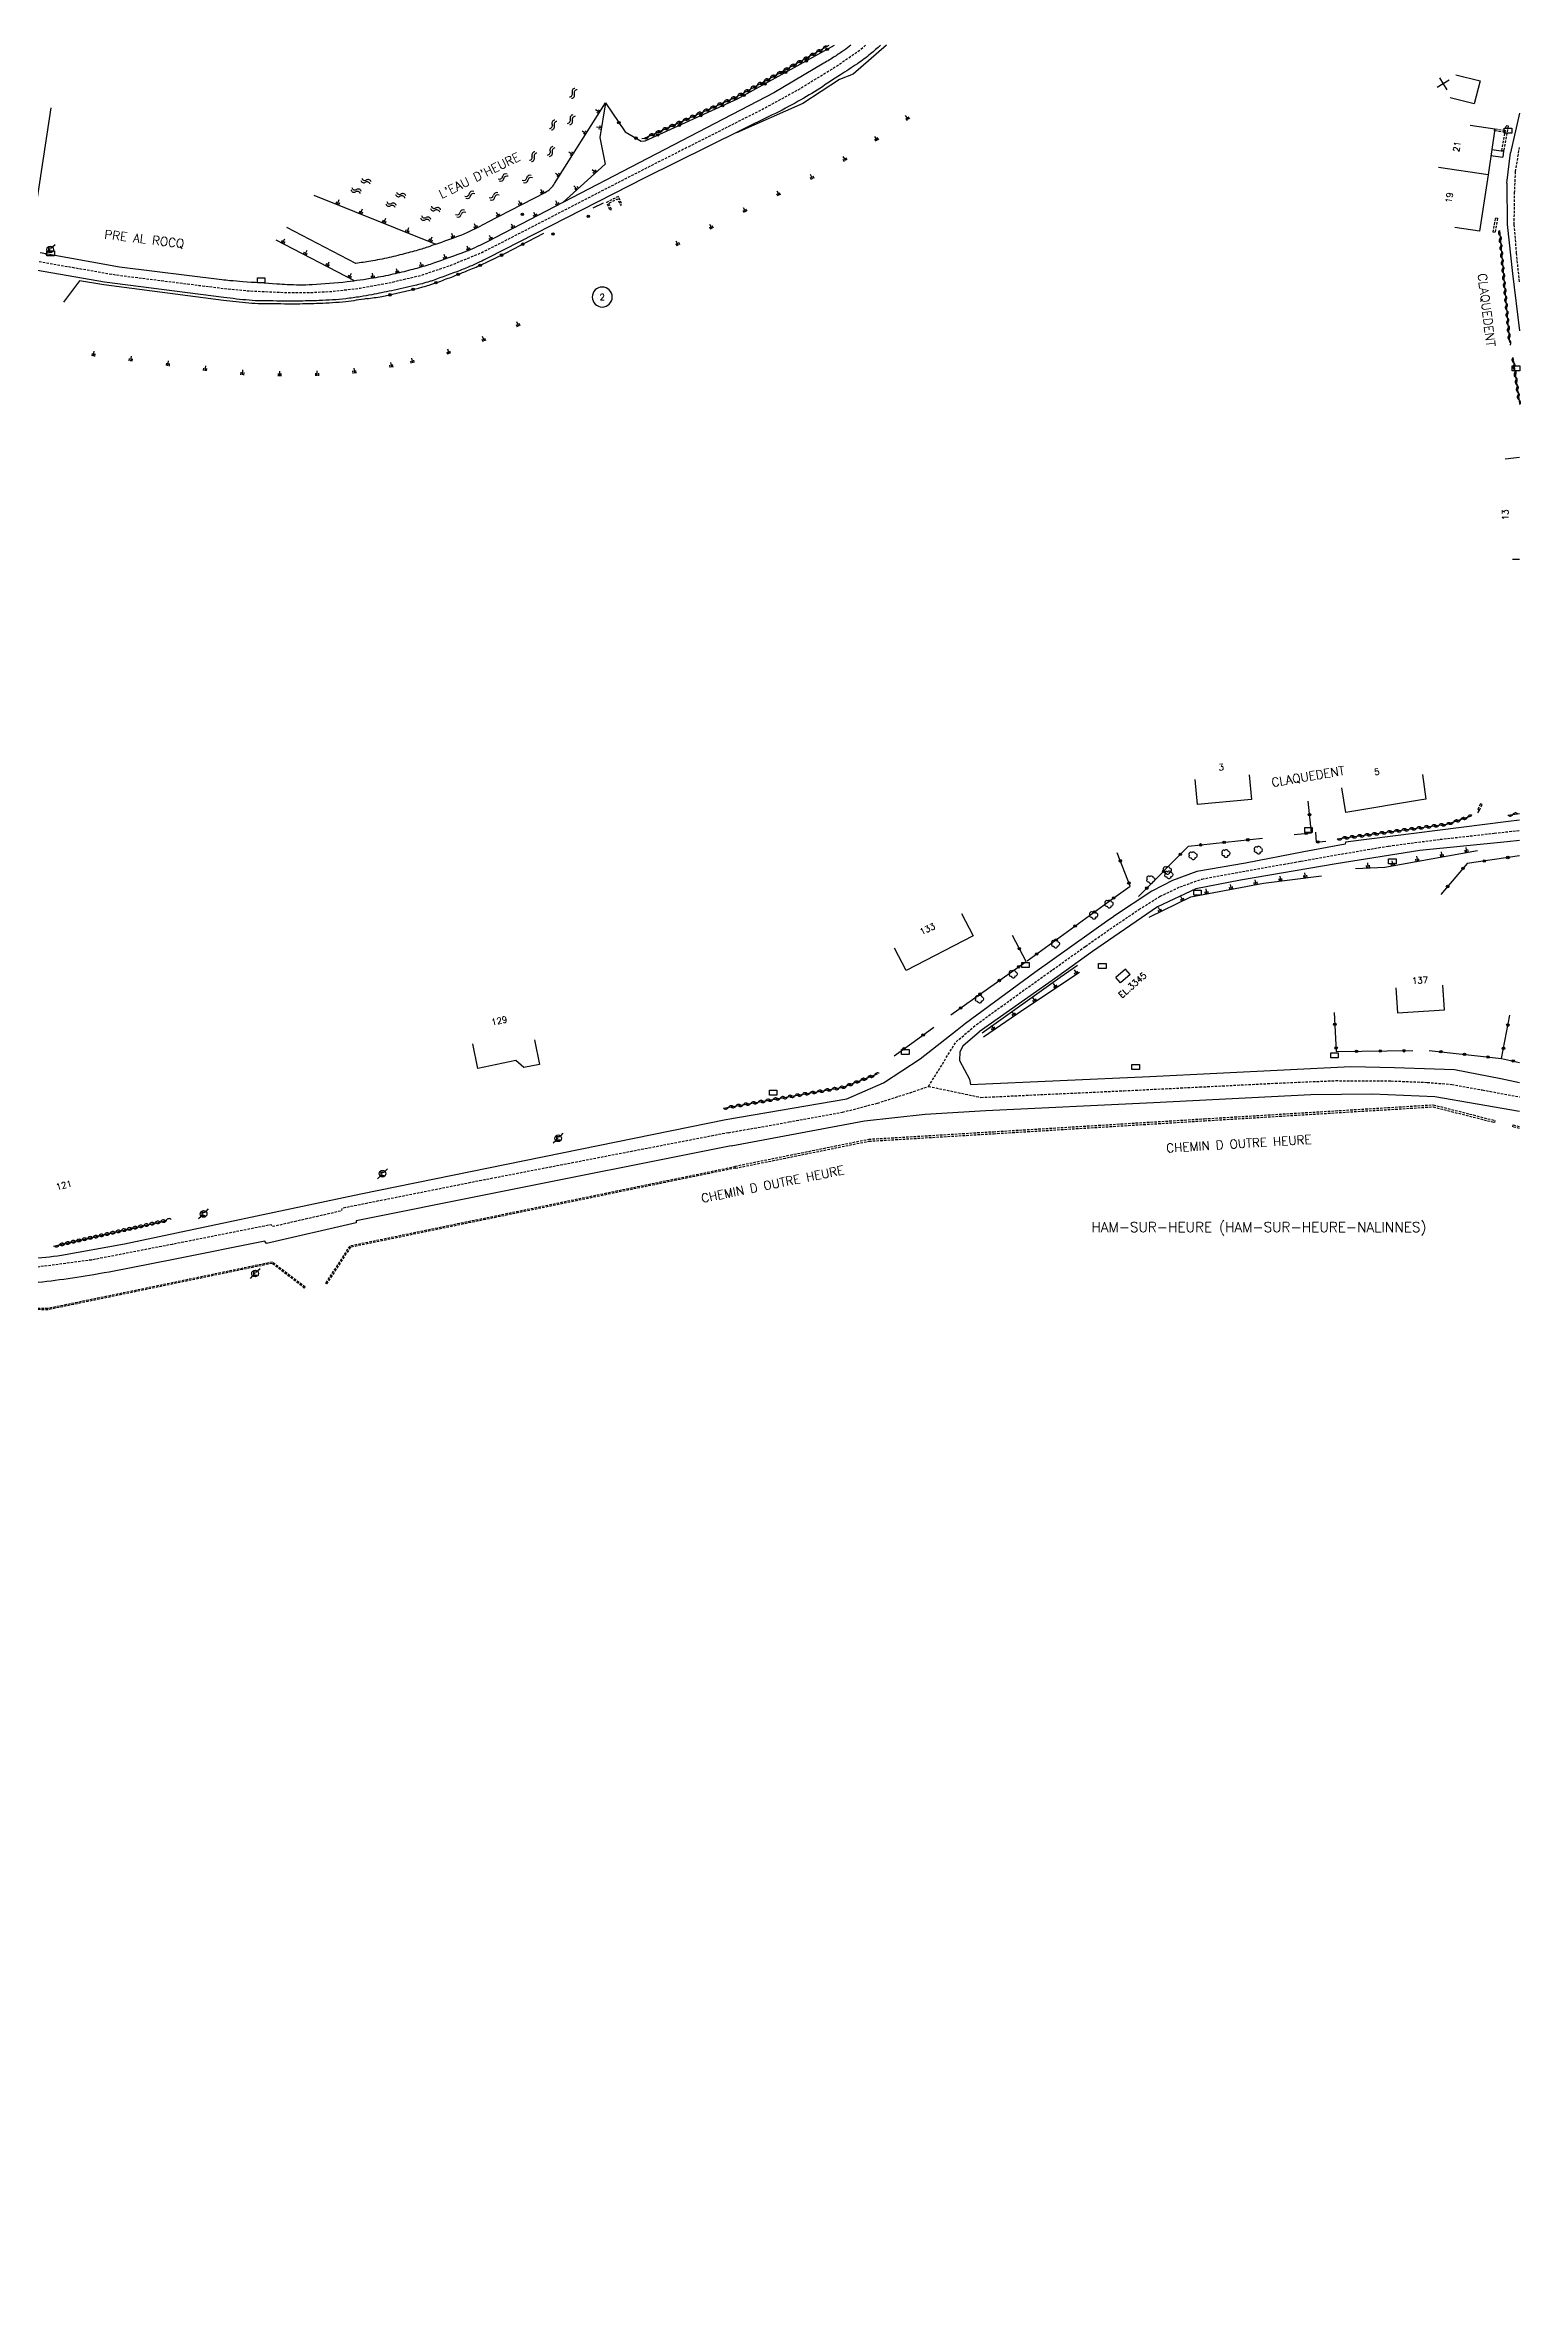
# Model space of a CAD drawing. Header units: millimetres. Extents: x 152000 to 153000, y 111999 to 113000.
# Drawn here: x 152705.1 to 153000.3, y 112548.5 to 113000 of the extents above; entities that cross this region are included whole.
import ezdxf
from ezdxf.enums import TextEntityAlignment as Align

# ---------------------------------------------------------------- set-up
doc = ezdxf.new("R2010")
doc.units = ezdxf.units.MM
doc.linetypes.add('DASHED', pattern=[0.75, 0.5, -0.25])
doc.layers.get('0').update_dxf_attribs({"linetype": 'CONTINUOUS'})
for name, color, linetype in [('W0001', 6, 'DASHED'), ('W0008', 7, 'CONTINUOUS'), ('W0100', 7, 'CONTINUOUS'), ('W0105', 7, 'CONTINUOUS'), ('W0112', 1, 'DASHED'), ('W0211', 2, 'CONTINUOUS'), ('W0300', 7, 'CONTINUOUS'), ('W0310', 3, 'CONTINUOUS'), ('W0322', 7, 'CONTINUOUS'), ('W0471', 7, 'CONTINUOUS'), ('W0500', 5, 'DASHED'), ('W0515', 5, 'CONTINUOUS'), ('W0700', 7, 'CONTINUOUS'), ('W0980', 7, 'CONTINUOUS'), ('W0989', 7, 'CONTINUOUS'), ('W0991', 7, 'CONTINUOUS'), ('W1102', 7, 'CONTINUOUS'), ('W1471', 7, 'CONTINUOUS')]:
    doc.layers.add(name, color=color, linetype=linetype)
doc.styles.get("Standard").update_dxf_attribs({"font": 'romans.shx', "width": 0.85})

# ---------------------------------------------------------------- blocks, each defined once
blk = doc.blocks.new('T471')
for p, q in [((-0.333334, 0.333334), (-0.333334, -0.333334)), ((-0.333334, 0.333334), (0.333334, 0.333334)), ((-0.333334, 0), (0, 0)), ((0.500001, 0.500001), (1.000002, 1.000002)), ((-0.500001, -0.500001), (-1.000002, -1.000002)), ((-0.333334, -0.333334), (0.333334, -0.333334))]:
    blk.add_line(p, q)
blk.add_ellipse((0, 0), major_axis=(0.471405, 0.471405), ratio=1, start_param=5.4977871438, end_param=11.780972451)
blk = doc.blocks.new('t322o')
at = {"color": 0, "linetype": 'Continuous'}
for radius in [0.25, 0.15]:
    blk.add_circle((0, 0), radius, dxfattribs=at)
blk = doc.blocks.new('t211o')
at = {"color": 0, "linetype": 'Continuous'}
for p, q in [((-0.29, 0.5), (-0.29, 0)), ((0, 1), (0, 0)), ((0.29, 0.5), (0.29, 0))]:
    blk.add_line(p, q, dxfattribs=at)
blk = doc.blocks.new('t310o')
at = {"color": 0, "linetype": 'Continuous'}
for centre, start, end in [((-0.5, 0.38), 216.8699, 323.1304), ((0.5, -0.37), 36.8699, 143.1303)]:
    blk.add_arc(centre, 0.625, start, end, dxfattribs=at)
blk = doc.blocks.new('t500o')
at = {"color": 0, "linetype": 'Continuous'}
for centre, start, end in [((-0.5, 0.625), 216.8699, 323.1301), ((0.5, -0.125), 36.8699, 143.1301), ((0.5, -0.625), 36.8699, 143.1301), ((-0.5, 0.125), 216.8699, 323.1301)]:
    blk.add_arc(centre, 0.625, start, end, dxfattribs=at)
blk = doc.blocks.new('t991o')
at = {"color": 0, "linetype": 'Continuous'}
for p, q in [((-1, 1), (1, -1)), ((-1, -1), (1, 1))]:
    blk.add_line(p, q, dxfattribs=at)
blk = doc.blocks.new('T300')
for p, q in [((-0.8, 0.51), (-0.86, 0.34)), ((-0.86, 0.34), (-0.86, 0.17)), ((-0.86, 0.17), (-0.74, 0.06)), ((-0.69, 0.63), (-0.8, 0.51)), ((-0.8, -0.06), (-0.74, 0.06)), ((-0.74, 0.06), (-0.69, 0.11)), ((-0.57, 0.69), (-0.69, 0.63)), ((-0.46, 0.69), (-0.57, 0.69)), ((-0.29, 0.63), (-0.46, 0.69)), ((-0.29, 0.63), (-0.17, 0.74)), ((-0.23, 0.57), (-0.29, 0.63)), ((-0.17, 0.74), (-0.06, 0.8)), ((-0.06, 0.8), (0.06, 0.8)), ((0.06, 0.8), (0.23, 0.74)), ((0.23, 0.74), (0.34, 0.63)), ((0.34, 0.63), (0.4, 0.51)), ((0.46, 0.46), (0.34, 0.46)), ((0.4, 0.51), (0.4, 0.46)), ((0.57, 0.4), (0.46, 0.46)), ((0.57, 0.4), (0.69, 0.29)), ((0.69, 0.29), (0.74, 0.17)), ((0.74, 0.06), (0.69, -0.17)), ((0.74, 0.17), (0.74, 0.06)), ((-0.8, -0.17), (-0.8, -0.06)), ((-0.8, -0.23), (-0.8, -0.17)), ((-0.74, -0.34), (-0.8, -0.23)), ((-0.69, -0.4), (-0.74, -0.34)), ((-0.51, -0.46), (-0.69, -0.4)), ((-0.4, -0.46), (-0.51, -0.46)), ((-0.4, -0.46), (-0.34, -0.46)), ((-0.34, -0.46), (-0.34, -0.4)), ((-0.34, -0.51), (-0.34, -0.46)), ((-0.29, -0.63), (-0.34, -0.51)), ((-0.17, -0.74), (-0.29, -0.63)), ((-0.06, -0.8), (-0.17, -0.74)), ((0.06, -0.8), (-0.06, -0.8)), ((0.17, -0.74), (0.06, -0.8)), ((0.23, -0.69), (0.17, -0.74)), ((0.29, -0.46), (0.23, -0.46)), ((0.29, -0.63), (0.23, -0.69)), ((0.46, -0.4), (0.29, -0.46)), ((0.34, -0.51), (0.29, -0.63)), ((0.34, -0.51), (0.34, -0.46)), ((0.57, -0.34), (0.46, -0.4)), ((0.63, -0.29), (0.57, -0.34)), ((0.69, -0.17), (0.63, -0.29))]:
    blk.add_line(p, q)
blk = doc.blocks.new('T1471')
at = {"color": 0, "linetype": 'Continuous', "flags": 128}
blk.add_lwpolyline([(-0.75, -0.5), (-0.75, 0.5), (0.75, 0.5), (0.75, -0.5), (-0.75, -0.5)], dxfattribs=at)

msp = doc.modelspace()

# ---------------------------------------------------------------- linework, layer by layer
at = {"layer": 'W0001', "flags": 128}
for points in [[(152869.23, 113000), (152867.93, 112998.86), (152863.64, 112995.91), (152856.22, 112991.33), (152848.83, 112987.28), (152838.37, 112981.98), (152828.67, 112977.08), (152821.26, 112973.3), (152811.6, 112968.33), (152800.25, 112962.47), (152792.45, 112958.49), (152786.05, 112955.87), (152780.21, 112953.9), (152773.58, 112952.33), (152768.18, 112951.36), (152762.8, 112950.73), (152758.15, 112950.47), (152752.91, 112950.49), (152746.08, 112950.79), (152741.08, 112951.27), (152735.98, 112951.91), (152727.64, 112952.95), (152719.44, 112953.99), (152711.88, 112955.29), (152703.11, 112956.83), (152695.6, 112958.25), (152690.01, 112958.78), (152685.1, 112959), (152680.92, 112958.58), (152676.16, 112956.74), (152672.73, 112954.73), (152668.54, 112951.5), (152660.5, 112943.09), (152658.65, 112940.3), (152657.36, 112937.75), (152655.08, 112932.75), (152653.17, 112927.83), (152651.13, 112921.91), (152649.83, 112917.27), (152648.36, 112911.71), (152646.97, 112905.84), (152644.41, 112894.49), (152642.71, 112887.18), (152641.09, 112881.36), (152639.16, 112876.67), (152636.54, 112872.1), (152632.86, 112866.78), (152630.04, 112863.13), (152627.95, 112860.87), (152624.71, 112858.04), (152620.24, 112854.29), (152616.64, 112851.87), (152612.33, 112849.24), (152608.32, 112846.9), (152605.34, 112845.45), (152600.6, 112843.51), (152593.18, 112840.59), (152586.45, 112837.93), (152580.69, 112835.61), (152577.15, 112834.36), (152571.75, 112832.47), (152566.89, 112831.05), (152560.77, 112829.73), (152547.68, 112826.75), (152539.69, 112824.67), (152533.6, 112823.13), (152528.41, 112821.58), (152520.59, 112818.7), (152517.56, 112818.16), (152498.42, 112810.56), (152492.44, 112807.51), (152484.34, 112803.56), (152477.11, 112799.38), (152466.65, 112793.26), (152456.94, 112787.68)], [(152841.8, 112782.49), (152793.01, 112773.06), (152764.46, 112767.36), (152764.43, 112766.86), (152750.64, 112763.71), (152750.35, 112764.09), (152730.58, 112760.17), (152714.38, 112757.03), (152700.88, 112755.26), (152685.2, 112754.59), (152681.7, 112754.66), (152648.88, 112755.05), (152630.64, 112755.81), (152616.01, 112756.08), (152551.64, 112757.88), (152505.34, 112758.66), (152458.67, 112759.82), (152432.95, 112759.92), (152415.32, 112759.98), (152371.56, 112760.65), (152357.59, 112760.83), (152340.36, 112759.24), (152335.53, 112758.19), (152325, 112754.75), (152313.07, 112749.45), (152256.92, 112720.44), (152198.04, 112689.73), (152192.23, 112686.78), (152177.37, 112678.54), (152166.28, 112669.34), (152158.41, 112658.7), (152150.28, 112643.72), (152150.34, 112643.85), (152142.02, 112630.32), (152132.21, 112619.31), (152122.93, 112612.55), (152116.57, 112608.61), (152086.32, 112591.94), (152055.18, 112575.85), (152000.28, 112548.6), (152000, 112548.46)]]:
    msp.add_lwpolyline(points, dxfattribs=at)
at = {"layer": 'W0001'}
for points in [[(153000, 112952.69), (152999.43, 112958.38), (152998.96, 112964.15), (152999.03, 112970.46), (152999.23, 112974.73), (153000, 112979.58)], [(152881.82, 112791.77), (152887.33, 112800.66), (152891.38, 112804.13), (152899.35, 112809.88), (152906.64, 112815.1), (152913.19, 112819.77), (152918.73, 112823.65), (152923.91, 112827.14), (152928.14, 112829.78), (152932.11, 112831.67), (152936.52, 112833.24), (152943.16, 112834.45), (152956.29, 112836.81), (152964.38, 112838.24), (152973.83, 112839.84), (152984.14, 112841.18), (152994.97, 112842.4), (153000, 112842.96)], [(152841.8, 112782.49), (152853.89, 112784.66), (152864.61, 112786.59), (152871.6, 112788.42), (152878.12, 112790.5), (152881.82, 112791.77), (152892.3, 112789.56), (152904.22, 112790.12), (152920.91, 112790.89), (152936.07, 112791.64), (152951.2, 112792.4), (152963.24, 112792.91), (152974.3, 112792.86), (152981.58, 112792.56), (152986.45, 112792.15), (152992.57, 112791.06), (153000, 112789.66)]]:
    msp.add_lwpolyline(points, dxfattribs=at)
at = {"layer": 'W0008'}
for p, q in [((152997.46, 112972.43), (152998.2, 112978.51)), ((152887.55, 112803.07), (152889.23, 112804.44)), ((152888.73, 112799.96), (152891.92, 112802.65)), ((152983.05, 112789.75), (153000, 112786.81)), ((152996.3, 112793.31), (153000, 112792.55))]:
    msp.add_line(p, q, dxfattribs=at)
at = {"layer": 'W0008', "flags": 128}
for points in [[(152872.22, 113000, -0.011067), (152870.22, 112998.27, -0.028337), (152867.59, 112996.3, -0.001842), (152864.19, 112994.06, -0.001526), (152860.07, 112991.38, -0.015351), (152855.76, 112988.79, -0.013164), (152850.58, 112986.05), (152825.1, 112973.46), (152793.63, 112957.42, -0.011512), (152790.46, 112955.91, -0.01615), (152788.14, 112954.96, -0.001938), (152782.72, 112952.96, -0.015224), (152782.02, 112952.73, -0.012557), (152779.06, 112951.93, -0.008082), (152774.42, 112950.89, -0.004354), (152770.47, 112950.1, -0.007523), (152768.18, 112949.7, -0.010882), (152765.25, 112949.3, -0.012107), (152762.6, 112949.06, -0.00822), (152759.98, 112948.93, -0.004855), (152755.55, 112948.82, -0.005104), (152754.61, 112948.82, -0.000768), (152748.36, 112948.87, -0.020198), (152745.93, 112948.99, -0.009648), (152740.87, 112949.55), (152716.99, 112952.64), (152702.06, 112955.21)], [(152866.3, 113000, -0.007696), (152864.9, 112998.98, -0.010574), (152863.09, 112997.76, -0.008947), (152860.89, 112996.4), (152850.9, 112990.46), (152834.05, 112981.74), (152820.59, 112974.76), (152795.22, 112961.54, -0.009515), (152791.05, 112959.47, -0.023035), (152789.27, 112958.72, -0.002437), (152782.8, 112956.39, -0.011878), (152781.46, 112955.96, -0.009178), (152778.27, 112955.05, -0.008264), (152774.68, 112954.18, -0.01499), (152770.81, 112953.42, -0.011095), (152765.53, 112952.67, -0.01779), (152758.54, 112952.09, -0.025033), (152753.55, 112952.1, -0.003831), (152751.49, 112952.22, -0.001158), (152744.68, 112952.7, -0.004795), (152742.11, 112952.91, -0.007443), (152740.45, 112953.09), (152720.02, 112955.58), (152704.16, 112958.46)], [(152695.77, 112757.13, 0.037), (152708.4, 112758.01), (152721.04, 112760.25), (152768.31, 112770.28), (152841.28, 112785.13)]]:
    msp.add_lwpolyline(points, format="xyb", dxfattribs=at)
at = {"layer": 'W0008'}
for points in [[(153000, 112986.43), (152998.2, 112978.51)], [(152997.46, 112972.43), (152997.56, 112964.17), (152998.62, 112954.34), (153000, 112942.85)], [(153000, 112845.01), (152997.8, 112844.72), (152965.18, 112840.64), (152965.17, 112840.18), (152956.9, 112838.65), (152945.22, 112836.42), (152935.5, 112834.76), (152930.64, 112832.93), (152926.51, 112830.84), (152918.8, 112825.75)], [(153000, 112840.91), (152997.52, 112840.69), (152980.07, 112838.96), (152963.36, 112836.29), (152944.2, 112833.03), (152935.3, 112831.29), (152927.58, 112827.65), (152914.62, 112818.75), (152907.65, 112813.75), (152891.92, 112802.65)], [(152889.23, 112804.44), (152903.06, 112814.64), (152917.9, 112825.16), (152918.8, 112825.72)], [(152841.28, 112785.13), (152865.46, 112789.28), (152872.8, 112792.45), (152880.15, 112797.28), (152887.55, 112803.07)], [(152888.73, 112799.96), (152888.07, 112798.65), (152887.98, 112796.95), (152890.03, 112793.21), (152890.2, 112792.11), (152926.11, 112793.75), (152966.28, 112795.76), (152975.03, 112795.56), (152987.02, 112795.11), (152996.3, 112793.31)], [(152842.33, 112779.85), (152869.03, 112784.88), (152881.12, 112786.18), (152893.3, 112786.97), (152926.78, 112788.55), (152958.31, 112790.15), (152970.52, 112790.3), (152983.05, 112789.75)]]:
    msp.add_lwpolyline(points, dxfattribs=at)
msp.add_lwpolyline([(152842.33, 112779.85), (152793.59, 112770.12), (152767.34, 112764.88), (152767.32, 112764.44), (152749.41, 112760.35), (152749.09, 112760.78), (152731.16, 112757.23, -0.0073), (152714.88, 112754.07, -0.0181), (152701.17, 112752.28, -0.0286), (152685.14, 112751.59), (152681.65, 112751.66), (152648.8, 112752.05), (152630.55, 112752.82), (152615.94, 112753.08), (152551.57, 112754.88), (152505.28, 112755.66), (152458.63, 112756.82), (152418.38, 112756.93)], format="xyb", dxfattribs=at)
at = {"layer": 'W0100'}
for p, q in [((152998.64, 112897.2), (153000, 112897.23)), ((152920.23, 112812.47), (152919.25, 112813.51)), ((152922.16, 112814.16), (152920.23, 112812.47))]:
    msp.add_line(p, q, dxfattribs=at)
for points in [[(152987.28, 112994.09), (152992.12, 112992.87), (152990.97, 112988.27), (152986.12, 112989.49)], [(152990.15, 112984), (152995.1, 112983.26), (152993.73, 112974.1), (152992.02, 112962.82), (152987.08, 112963.57)], [(152997.16, 112917.31), (153000, 112917.58)], [(152945.94, 112854.1), (152946.4, 112849.12), (152935.61, 112848.13), (152935.15, 112853.11)], [(152980.61, 112854.17), (152981.29, 112849.21), (152980.03, 112849.04), (152965.29, 112846.54), (152964.46, 112851.47)], [(152888.43, 112826.34), (152890.72, 112821.9), (152877.32, 112814.97), (152875.02, 112819.41)], [(152922.16, 112814.16), (152921.18, 112815.2), (152919.25, 112813.51)], [(152975.27, 112811.45), (152975.58, 112806.46), (152985.01, 112807.05), (152984.7, 112812.04)]]:
    msp.add_lwpolyline(points, dxfattribs=at)
at = {"layer": 'W0100', "flags": 128}
msp.add_lwpolyline([(152803, 112801.06), (152804, 112796.16), (152800.86, 112795.52), (152799.29, 112796.91), (152791.65, 112795.35), (152790.65, 112800.25)], dxfattribs=at)
at = {"layer": 'W0105'}
for p, q in [((152994.48, 112979.15), (152996.82, 112978.8)), ((152994.3, 112977.95), (152996.66, 112977.6)), ((152996.82, 112978.8), (152996.66, 112977.6)), ((152991.66, 112846.49), (152992.02, 112847.03))]:
    msp.add_line(p, q, dxfattribs=at)
at = {"layer": 'W0112'}
for p, q in [((152997.74, 112983.91), (152996.86, 112978.84)), ((152995.1, 112983.26), (152997.14, 112982.98)), ((152997.14, 112982.98), (152997.08, 112982.59)), ((152996.86, 112978.84), (152996.46, 112978.91)), ((152996.93, 112978.86), (152996.69, 112978.9)), ((152995.12, 112962.55), (152994.73, 112962.62)), ((152995.62, 112965.38), (152995.12, 112962.55)), ((152992.54, 112848.11), (152992.18, 112848.29)), ((152992.01, 112847.03), (152992.54, 112848.11)), ((152995.05, 112784.54), (152995.15, 112784.93)), ((152998.75, 112784.06), (153000, 112783.75)), ((152843.16, 112775.68), (152766.05, 112759.81)), ((152843.21, 112775.43), (152766.2, 112759.58)), ((152843.21, 112775.4), (152843.13, 112775.8)), ((152766.05, 112759.81), (152761.22, 112752.39)), ((152766.2, 112759.58), (152761.43, 112752.25)), ((152750.59, 112756.62), (152705.67, 112747.33)), ((152750.53, 112756.36), (152705.69, 112747.08)), ((152756.98, 112751.42), (152750.53, 112756.36)), ((152757.13, 112751.62), (152750.59, 112756.62)), ((152705.67, 112747.33), (152621.85, 112749)), ((152757.13, 112751.62), (152756.98, 112751.42)), ((152761.43, 112752.25), (152761.22, 112752.39)), ((152705.69, 112747.08), (152621.85, 112748.75))]:
    msp.add_line(p, q, dxfattribs=at)
for points in [[(152996.46, 112978.91), (152997.35, 112983.98), (152997.74, 112983.91)], [(152997.08, 112982.59), (152995.04, 112982.87), (152995.1, 112983.26)], [(152994.73, 112962.62), (152995.22, 112965.45), (152995.62, 112965.38)], [(152992.18, 112848.29), (152991.65, 112847.21), (152992.01, 112847.03)], [(152843.13, 112775.8), (152869.86, 112781.2), (152894.79, 112782.7), (152936.96, 112785.28), (152982.77, 112788.08), (152995.15, 112784.93)], [(152843.21, 112775.4), (152869.91, 112780.8), (152894.82, 112782.3), (152936.99, 112784.88), (152982.73, 112787.67), (152995.05, 112784.54)], [(153000, 112783.34), (152998.66, 112783.67), (152998.75, 112784.06)]]:
    msp.add_lwpolyline(points, dxfattribs=at)
at = {"layer": 'W0112', "flags": 128}
msp.add_lwpolyline([(152818.39, 112967.17), (152817.85, 112968.4), (152819.62, 112969.27), (152820.21, 112968.02), (152820.53, 112968.17), (152819.79, 112969.73), (152817.4, 112968.57), (152818.06, 112967.03)], close=True, dxfattribs=at)
at = {"layer": 'W0211', "flags": 128}
for points in [[(152873.44, 113000), (152866.76, 112994.21), (152864.04, 112993.14), (152856.71, 112988.38), (152843.41, 112982.51)], [(152817.24, 112988.46), (152816.05, 112981.57), (152817.18, 112976.23), (152808.66, 112968.54)], [(152767.02, 112952.86), (152751.34, 112960.98)]]:
    msp.add_lwpolyline(points, dxfattribs=at)
for points in [[(152783.26, 112960.2, -0.000606), (152781.66, 112959.63, -0.011878), (152780.47, 112959.24, -0.009178), (152777.39, 112958.38, -0.008264), (152773.92, 112957.53, -0.01499), (152770.25, 112956.81, -0.006379), (152767.3, 112956.36), (152753.47, 112963.53)], [(152769.44, 112949.32, -0.015003), (152765.31, 112948.71, -0.012107), (152762.63, 112948.47, -0.00822), (152760, 112948.34, -0.004855), (152755.56, 112948.23, -0.005104), (152754.6, 112948.23, -0.000768), (152748.35, 112948.28, -0.020198), (152745.88, 112948.41, -0.009648), (152740.8, 112948.96), (152716.9, 112952.06), (152712.04, 112952.9), (152708.85, 112948.6)]]:
    msp.add_lwpolyline(points, format="xyb", dxfattribs=at)
at = {"layer": 'W0211'}
for points in [[(152967.19, 112835.35), (152973.05, 112835.63), (152991.58, 112838.96)], [(152925.93, 112825.6), (152934.28, 112829.67), (152948.79, 112832.39), (152960.39, 112833.9)], [(152911.61, 112815.92), (152908.15, 112813.56), (152892.56, 112802.38)], [(152892.81, 112801.7), (152900.69, 112807.08), (152912.01, 112814.6)]]:
    msp.add_lwpolyline(points, dxfattribs=at)
at = {"layer": 'W0310'}
for p, q in [((152996, 112962.92), (152998.04, 112940.53)), ((152998.67, 112937.53), (153000, 112928.35)), ((152997.7, 112846), (153000, 112846.31)), ((152706.84, 112759.78), (152729.46, 112764.97))]:
    msp.add_line(p, q, dxfattribs=at)
at = {"layer": 'W0310', "flags": 128}
msp.add_lwpolyline([(152824.45, 112981.33), (152825, 112981.39), (152843.41, 112989.71), (152851.59, 112994.23), (152861.98, 113000)], dxfattribs=at)
at = {"layer": 'W0310'}
for points in [[(152963.55, 112841.25), (152973.44, 112842.58), (152985.49, 112844.18), (152990.38, 112845.85)], [(152840.83, 112787.39), (152864.77, 112791.58), (152871.64, 112794.25)]]:
    msp.add_lwpolyline(points, dxfattribs=at)
at = {"layer": 'W0322'}
msp.add_line((152996.44, 112797.37), (153000, 112796.56), dxfattribs=at)
at = {"layer": 'W0322', "flags": 128}
for points in [[(152817.24, 112988.46), (152821.13, 112982.67), (152824.35, 112980.82), (152825.13, 112980.91), (152843.64, 112989.26), (152851.83, 112993.79), (152863.01, 113000)], [(152814.78, 112967.46), (152816.79, 112968.48)]]:
    msp.add_lwpolyline(points, dxfattribs=at)
msp.add_lwpolyline([(152769.44, 112949.32, 0.007393), (152772.5, 112949.75, 0.017894), (152773.75, 112949.99, 0.003779), (152780.68, 112951.66, 0.020785), (152781.92, 112952.02, 0.006641), (152785.03, 112953.12, 0.007336), (152787.81, 112954.19, 0.001956), (152788.89, 112954.63, 0.000753), (152791.69, 112955.78, 0.010169), (152792.1, 112955.96, 0.002773), (152793.6, 112956.67), (152797.19, 112958.38), (152804.85, 112962.4)], format="xyb", dxfattribs=at)
at = {"layer": 'W0322'}
for points in [[(152954.97, 112842.14), (152958.42, 112842.48), (152957.72, 112848.83)], [(152923.81, 112829.74), (152933.79, 112839.8), (152948.64, 112841.39)], [(152959.19, 112842.62), (152959.36, 112840.6), (152961.31, 112840.8)], [(152901.55, 112816.85), (152918.38, 112829.11), (152922.13, 112831.83), (152919.56, 112838.47)], [(153000, 112837.9), (152989.53, 112836.34), (152984.3, 112830.16)], [(152886.3, 112806.08), (152901.37, 112816.76), (152898.59, 112821.93)], [(152874.94, 112797.9), (152878.97, 112800.73), (152882.9, 112803.61)], [(152962.96, 112806.54), (152963.37, 112798.72), (152978.68, 112798.91)], [(152981.93, 112798.97), (152996.42, 112797.35), (152998.08, 112806.03)]]:
    msp.add_lwpolyline(points, dxfattribs=at)
at = {"layer": 'W0515', "flags": 128}
msp.add_lwpolyline([(152758.89, 112970.01), (152783.26, 112960.2, 0.00183), (152788.1, 112961.95, 0.023035), (152789.58, 112962.57, 0.009515), (152793.63, 112964.58), (152805.12, 112970.57, 0.132299), (152807.04, 112972.33), (152817.24, 112988.46)], format="xyb", dxfattribs=at)
at = {"layer": 'W0700', "flags": 128}
msp.add_lwpolyline([(152697.15, 112926.87), (152706.32, 112987.51)], dxfattribs=at)
at = {"layer": 'W1102'}
msp.add_line((152993.73, 112974.1), (152983.84, 112975.58), dxfattribs=at)
at = {"layer": 'W1102', "flags": 128}
msp.add_lwpolyline([(152816.56, 112951.64, 1), (152816.56, 112947.64, 1)], format="xyb", close=True, dxfattribs=at)

# ---------------------------------------------------------------- block references
at = {"layer": 'W0211'}
for p, rotation in [((152816.06, 112986.59), 57.67148632424297), ((152816.39, 112983.53), 80.2175619569318), ((152877.76, 112985.12), 36.58162235957188), ((152813.38, 112982.36), 57.67148632424297), ((152871.54, 112980.94), 33.11212806336594), ((152808.04, 112973.91), 57.67148632424297), ((152810.71, 112978.14), 57.67148632424297), ((152815.28, 112974.52), 49.7200601669015), ((152865.21, 112976.92), 30.75147045447671), ((152804.68, 112970.34), 27.52594785387044), ((152811.57, 112971.17), 42.06956475300791), ((152851.92, 112969.98), 26.29976966951341), ((152858.63, 112973.31), 27.01579340846761), ((152763.53, 112968.14), 338.086920260609), ((152768.17, 112966.27), 338.086920260609), ((152795.81, 112965.72), 27.52594785387044), ((152800.25, 112968.03), 27.52594785387044), ((152803.26, 112965.73), 27.52594785405097), ((152807.7, 112968.04), 27.52594785391369), ((152845.19, 112966.66), 26.29976966951341), ((152752.58, 112960.34), 332.6030095507258), ((152772.81, 112964.41), 338.086920260609), ((152777.45, 112962.54), 338.086920260609), ((152782.09, 112960.68), 338.086920260609), ((152786.77, 112961.47), 19.95233207415956), ((152791.37, 112963.43), 26.30089012381635), ((152794.39, 112961.11), 27.21442690044089), ((152798.83, 112963.42), 27.52594785373902), ((152838.47, 112963.34), 26.29976966951341), ((152757.01, 112958.04), 332.6030095507258), ((152761.45, 112955.74), 332.6030095508441), ((152780.45, 112955.66), 16.17967944013508), ((152785.19, 112957.24), 19.64115467704382), ((152789.88, 112958.96), 21.77548237613084), ((152831.75, 112960.01), 26.29976966951341), ((152765.89, 112953.44), 332.6030095510087), ((152770.71, 112953.41), 9.366137174778547), ((152775.61, 112954.4), 13.26735392598309), ((152799.83, 112943.82), 25.48115003589104), ((152714.75, 112937.81), 352.6127286114619), ((152785.9, 112938.3), 17.48125326717132), ((152792.94, 112940.87), 21.7926592463143), ((152722.19, 112936.84), 352.6127286114619), ((152729.63, 112935.88), 352.6127286114619), ((152737.07, 112934.91), 352.6127286114619), ((152744.52, 112934.06), 354.7996051003771), ((152752.01, 112933.84), 359.558425008864), ((152759.51, 112933.9), 1.681771815495206), ((152766.99, 112934.4), 6.587694897985393), ((152774.39, 112935.58), 11.05098911681621), ((152778.62, 112936.47), 13.26179280092029), ((152989.43, 112838.57), 10.17734236743305), ((152969.69, 112835.47), 2.727237407168555), ((152974.66, 112835.92), 10.17734236743305), ((152979.58, 112836.8), 10.17734236743305), ((152984.5, 112837.68), 10.17734236743305), ((152937.43, 112830.26), 10.60646158430301), ((152942.35, 112831.18), 10.60646158430301), ((152947.26, 112832.1), 10.60646158430301), ((152952.21, 112832.83), 7.439666966467358), ((152957.16, 112833.48), 7.439666966467358), ((152928.18, 112826.69), 26.021546902254), ((152932.67, 112828.88), 26.021546902254), ((152907.32, 112811.49), 33.6093354259392), ((152911.48, 112814.25), 33.6093354259392), ((152903.15, 112808.72), 33.6093354259392), ((152894.88, 112803.11), 34.34970274391704), ((152899.01, 112805.93), 34.34970274391704)]:
    msp.add_blockref('t211o', p, dxfattribs=dict(at, rotation=rotation))
at = {"layer": 'W0300'}
for p in [(152947.82, 112838.99), (152929.63, 112834.96), (152929.91, 112834.07), (152934.76, 112837.89), (152941.33, 112838.31), (152926.31, 112833.1), (152914.89, 112825.98), (152917.96, 112828.22), (152907.26, 112820.22), (152898.8, 112814.21), (152892.04, 112809.19)]:
    msp.add_blockref('T300', p, dxfattribs=at)
at = {"layer": 'W0310'}
for p, rotation in [((152856.75, 112997.09), 29.06075399177232), ((152858.06, 112997.82), 29.06075399177232), ((152859.37, 112998.55), 29.06075399177232), ((152860.68, 112999.28), 29.06075399177232), ((152847.57, 112992), 28.9189981612477), ((152848.88, 112992.73), 28.9189981612477), ((152850.19, 112993.45), 28.9189981612477), ((152851.51, 112994.18), 28.9189981612477), ((152852.82, 112994.91), 29.06075399177232), ((152854.13, 112995.64), 29.06075399177232), ((152855.44, 112996.37), 29.06075399177232), ((152839.54, 112987.96), 24.30235119640449), ((152840.9, 112988.58), 24.30235119640449), ((152842.27, 112989.19), 24.30235119640449), ((152843.63, 112989.83), 28.9189981612477), ((152844.94, 112990.55), 28.9189981612477), ((152846.25, 112991.28), 28.9189981612477), ((152828.6, 112983.02), 24.30235119640449), ((152829.97, 112983.64), 24.30235119640449), ((152831.33, 112984.25), 24.30235119640449), ((152832.7, 112984.87), 24.30235119640449), ((152834.07, 112985.49), 24.30235119640449), ((152835.44, 112986.11), 24.30235119640449), ((152836.8, 112986.72), 24.30235119640449), ((152838.17, 112987.34), 24.30235119640449), ((152825.87, 112981.79), 24.30235119640449), ((152827.23, 112982.4), 24.30235119640449), ((152996.09, 112961.92), 275.1988734857147), ((152996.23, 112960.43), 275.1988734857147), ((152996.36, 112958.93), 275.1988734857147), ((152996.5, 112957.44), 275.1988734857147), ((152996.63, 112955.95), 275.1988734857147), ((152996.77, 112954.45), 275.1988734857147), ((152996.9, 112952.96), 275.1988734857147), ((152997.04, 112951.46), 275.1988734857147), ((152997.18, 112949.97), 275.1988734857147), ((152997.31, 112948.48), 275.1988734857147), ((152997.45, 112946.98), 275.1988734857147), ((152997.58, 112945.49), 275.1988734857147), ((152997.72, 112943.99), 275.1988734857147), ((152997.86, 112942.5), 275.1988734857147), ((152997.99, 112941.01), 275.1988734857147), ((152998.82, 112936.54), 278.2179798842728), ((152999.03, 112935.06), 278.2179798842728), ((152999.25, 112933.57), 278.2179798842728), ((152999.46, 112932.09), 278.2179798842728), ((152999.67, 112930.6), 278.2179798842728), ((152999.89, 112929.12), 278.2179798842728), ((152979.41, 112843.37), 7.545400223761394), ((152980.9, 112843.57), 7.545400223761394), ((152982.39, 112843.76), 7.545400223761394), ((152983.87, 112843.96), 7.545400223761394), ((152985.36, 112844.16), 7.545400223761394), ((152986.79, 112844.62), 18.90515327997218), ((152988.2, 112845.1), 18.90515327997218), ((152989.62, 112845.59), 18.90515327997218), ((152998.69, 112846.13), 7.669239974562512), ((152964.55, 112841.38), 7.665466908762055), ((152966.03, 112841.58), 7.665466908762055), ((152967.52, 112841.78), 7.665466908762055), ((152969.01, 112841.98), 7.665466908762055), ((152970.49, 112842.18), 7.665466908762055), ((152971.98, 112842.38), 7.665466908762055), ((152973.46, 112842.58), 7.545400223761394), ((152974.95, 112842.78), 7.545400223761394), ((152976.44, 112842.98), 7.545400223761394), ((152977.93, 112843.17), 7.545400223761394), ((152869.61, 112793.46), 21.290402124807), ((152871.01, 112794.01), 21.290402124807), ((152850.68, 112789.11), 9.919110196394184), ((152852.16, 112789.37), 9.919110196394184), ((152853.64, 112789.63), 9.919110196394184), ((152855.11, 112789.89), 9.919110196394184), ((152856.59, 112790.15), 9.919110196394184), ((152858.07, 112790.4), 9.919110196394184), ((152859.55, 112790.66), 9.919110196394184), ((152861.02, 112790.92), 9.919110196394184), ((152862.5, 112791.18), 9.919110196394184), ((152863.98, 112791.44), 9.919110196394184), ((152865.42, 112791.83), 21.290402124807), ((152866.82, 112792.37), 21.290402124807), ((152868.22, 112792.92), 21.290402124807), ((152841.82, 112787.56), 9.919110196394184), ((152843.29, 112787.82), 9.919110196394184), ((152844.77, 112788.08), 9.919110196394184), ((152846.25, 112788.34), 9.919110196394184), ((152847.73, 112788.6), 9.919110196394184), ((152849.2, 112788.85), 9.919110196394184), ((152716.98, 112762.1), 12.919086871739), ((152718.1, 112762.36), 12.919086871739), ((152719.23, 112762.62), 12.919086871739), ((152720.35, 112762.88), 12.919086871739), ((152721.48, 112763.14), 12.919086871739), ((152722.6, 112763.39), 12.919086871739), ((152723.73, 112763.65), 12.919086871739), ((152724.86, 112763.91), 12.919086871739), ((152725.98, 112764.17), 12.919086871739), ((152727.11, 112764.43), 12.919086871739), ((152728.23, 112764.68), 12.919086871739), ((152729.36, 112764.94), 12.919086871739), ((152707.97, 112760.04), 12.919086871739), ((152709.1, 112760.29), 12.919086871739), ((152710.22, 112760.55), 12.919086871739), ((152711.35, 112760.81), 12.919086871739), ((152712.47, 112761.07), 12.919086871739), ((152713.6, 112761.33), 12.919086871739), ((152714.72, 112761.59), 12.919086871739), ((152715.85, 112761.84), 12.919086871739)]:
    msp.add_blockref('t310o', p, dxfattribs=dict(at, rotation=rotation))
at = {"layer": 'W0322'}
for p, rotation in [((152857.39, 112996.88), 29.06075399172489), ((152861.55, 112999.19), 29.06075399172489), ((152853.24, 112994.57), 29.06075399172489), ((152840.65, 112987.91), 24.302351196375), ((152844.93, 112989.97), 28.91899816133081), ((152849.09, 112992.27), 28.91899816133081), ((152819.89, 112984.51), 303.9472752537008), ((152831.99, 112984), 24.302351196375), ((152836.32, 112985.96), 24.302351196375), ((152823.32, 112981.41), 330.0293583941068), ((152827.66, 112982.05), 24.302351196375), ((152800.59, 112966.19), 50.06648700280406), ((152813.78, 112965.78), 50.06648700280406), ((152806.71, 112962.25), 50.06648700280406), ((152796.43, 112958.02), 25.48115003578116), ((152800.65, 112960.2), 27.69427739672208), ((152783.31, 112952.5), 19.36881443128132), ((152787.75, 112954.17), 21.86092427831281), ((152792.14, 112955.98), 24.86338709522409), ((152774.13, 112950.08), 13.10915728864989), ((152778.75, 112951.18), 13.68653804094233), ((152958.02, 112846.12), 96.24195993259741), ((152936.23, 112840.06), 6.10672067567361), ((152940.95, 112840.56), 6.10672067567361), ((152945.68, 112841.07), 6.10672067567361), ((152957.33, 112842.38), 5.61186096234459), ((152959.71, 112840.64), 5.880023212380884), ((152920.18, 112836.88), 111.2159827579319), ((152928.83, 112834.79), 45.23450431271546), ((152932.17, 112838.17), 45.23450431271546), ((152988.71, 112835.37), 229.7386836248602), ((152992.97, 112836.85), 188.4752377938784), ((152997.67, 112837.55), 188.4752377938784), ((152921.89, 112832.45), 111.2159827579319), ((152925.48, 112831.42), 45.23450431271546), ((152985.64, 112831.75), 229.7386836248602), ((152914.99, 112826.63), 36.05291327265318), ((152918.83, 112829.43), 36.01470150278794), ((152907.3, 112821.04), 36.05291327265318), ((152911.15, 112823.84), 36.05291327265318), ((152899.99, 112819.32), 118.2598626781628), ((152903.46, 112818.25), 36.05291327265318), ((152895.99, 112812.95), 35.32528355293864), ((152899.86, 112815.69), 35.32528355293864), ((152888.24, 112807.45), 35.32528355293864), ((152892.11, 112810.2), 35.32528355293864), ((152963.08, 112804.17), 272.9946418350639), ((152997.69, 112804.02), 79.23064138837503), ((152876.89, 112799.26), 35.14554724501753), ((152880.75, 112802.03), 36.20319078081904), ((152963.33, 112799.43), 272.9946418350639), ((152967.42, 112798.77), 0.7147893414631127), ((152972.17, 112798.83), 0.7147893414631127), ((152976.92, 112798.89), 0.7147893414631127), ((152984.29, 112798.71), 353.6232732581028), ((152996.81, 112799.36), 79.23064138837503), ((152989.01, 112798.18), 353.6232732581028), ((152993.73, 112797.65), 353.6232732581028), ((152998.76, 112796.84), 347.1119118543871)]:
    msp.add_blockref('t322o', p, dxfattribs=dict(at, rotation=rotation))
at = {"layer": 'W0471'}
for p in [(152706.15, 112959.15), (152807.76, 112781.38), (152772.62, 112774.3), (152736.84, 112766.25), (152747.13, 112754.34)]:
    msp.add_blockref('T471', p, dxfattribs=at)
at = {"layer": 'W0500'}
for p, rotation in [((152810.77, 112990.38), 57.67148632458986), ((152806.76, 112984.05), 57.67148632458986), ((152810.38, 112985.09), 57.67148632460891), ((152806.36, 112978.75), 57.67148632460891), ((152802.75, 112977.71), 57.67148632458986), ((152767.34, 112970.92), 338.0869202605947), ((152769.31, 112972.82), 338.0869202606062), ((152776.27, 112970.02), 338.0869202606062), ((152790.09, 112970.07), 27.21933371263447), ((152794.93, 112969.77), 27.52594785385045), ((152796.75, 112973.54), 27.52594785397498), ((152801.58, 112973.24), 27.52594785385045), ((152774.3, 112968.12), 338.0869202605947), ((152781.26, 112965.32), 338.0869202605947), ((152783.22, 112967.22), 338.0869202606062), ((152788.25, 112966.36), 25.55470820150274)]:
    msp.add_blockref('t500o', p, dxfattribs=dict(at, rotation=rotation))
at = {"layer": 'W0991', "rotation": 255.887779641382}
msp.add_blockref('t991o', (152984.76, 112992.27), dxfattribs=at)
at = {"layer": 'W1471'}
for p in [(152997.71, 112982.89), (152706.26, 112958.35), (152748.36, 112953.01), (152999.32, 112935.41), (152957.82, 112843.03), (152974.57, 112836.77), (152935.6, 112830.51), (152901.2, 112816.06), (152916.57, 112815.87), (152877.18, 112798.67), (152923.25, 112795.66), (152963, 112797.99), (152850.75, 112790.52)]:
    msp.add_blockref('T1471', p, dxfattribs=at)

# ---------------------------------------------------------------- texts
at = {"layer": 'W0500'}
msp.add_text("L'EAU D'HEURE", height=1.75, rotation=26.1, dxfattribs=at).set_placement((152792, 112973.96), align=Align.MIDDLE)
at = {"layer": 'W0980'}
msp.add_text('HAM-SUR-HEURE (HAM-SUR-HEURE-NALINNES)', height=2, dxfattribs=at).set_placement((152947.89, 112763.48), align=Align.MIDDLE)
at = {"layer": 'W0989'}
for s, rotation, p in [('PRE AL ROCQ', 353.0503, (152724.98, 112961.16)), ('CLAQUEDENT', 276.8474, (152993.35, 112947.02)), ('CLAQUEDENT', 9.6274, (152957.74, 112853.67)), ('CHEMIN D OUTRE HEURE', 3.499, (152943.89, 112780.29)), ('CHEMIN D OUTRE HEURE', 11.4327, (152850.64, 112772.21))]:
    msp.add_text(s, height=1.75, rotation=rotation, dxfattribs=at).set_placement(p, align=Align.MIDDLE)
at = {"layer": 'W0991'}
for s, rotation, p in [('21', 81.4985, (152987.49, 112979.72)), ('19', 81.4046, (152985.95, 112969.51)), ('13', 90.8018, (152997.17, 112906.07)), ('3', 5.2522, (152940.36, 112855.6)), ('5', 9.6255, (152971.49, 112854.69)), ('133', 25.3942, (152881.59, 112823.25)), ('EL.3345', 41.2746, (152922.61, 112812.02)), ('137', 3.6305, (152980.11, 112812.99)), ('129', 11.5335, (152795.96, 112804.9)), ('121', 14.0247, (152708.89, 112772))]:
    msp.add_text(s, height=1.25, rotation=rotation, dxfattribs=at).set_placement(p, align=Align.MIDDLE)
msp.add_text('2', height=1.25, dxfattribs=at).set_placement((152816.56, 112949.64), align=Align.MIDDLE)

doc.saveas('drawing.dxf')
